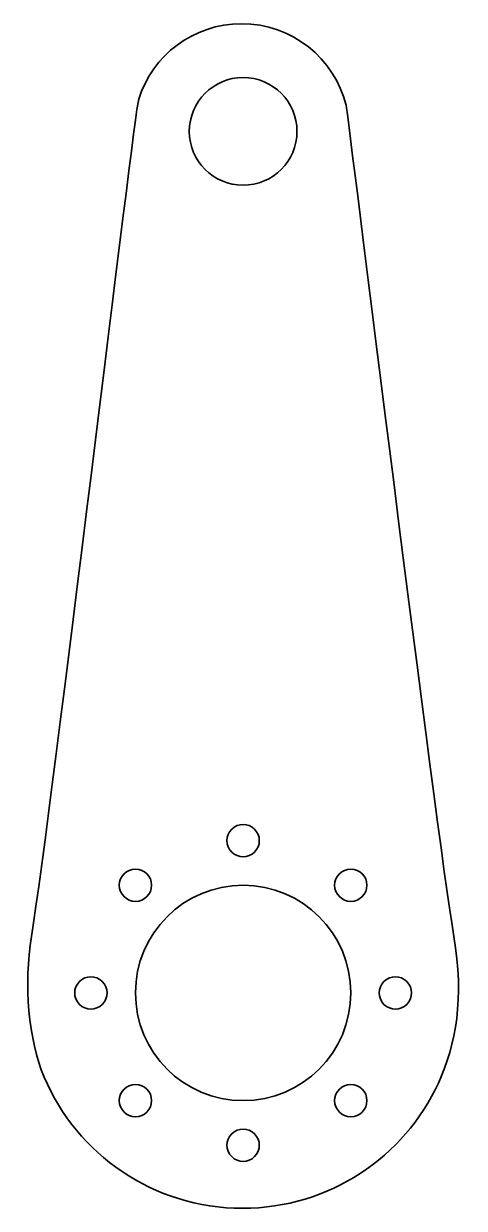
# Model space of a CAD drawing. Header units: inches. Extents: x 156 to 197, y -55 to 55.
import ezdxf

# ---------------------------------------------------------------- set-up
doc = ezdxf.new("R2010")
doc.units = ezdxf.units.IN
doc.header["$MEASUREMENT"] = 0
doc.layers.add('Ebene 1', color=7, linetype='Continuous')

# ---------------------------------------------------------------- blocks, each defined once
blk = doc.blocks.new('block 2')
at = {"layer": 'Ebene 1', "color": 179, "lineweight": 35, "true_color": 0x1c1c1b}
for points in [[(177.78, -21.92), (177.2, -22.5), (176.25, -22.5), (175.66, -21.92), (175.07, -21.33), (175.07, -20.38), (175.66, -19.8), (176.25, -19.21), (177.2, -19.21), (177.78, -19.8), (178.37, -20.38), (178.37, -21.33), (177.78, -21.92)], [(168.22, -25), (168.22, -25.83), (167.55, -26.5), (166.72, -26.5), (165.89, -26.5), (165.22, -25.83), (165.22, -25), (165.22, -24.17), (165.89, -23.5), (166.72, -23.5), (167.55, -23.5), (168.22, -24.17), (168.22, -25)], [(188.22, -25), (188.22, -25.83), (187.55, -26.5), (186.72, -26.5), (185.89, -26.5), (185.22, -25.83), (185.22, -25), (185.22, -24.17), (185.89, -23.5), (186.72, -23.5), (187.55, -23.5), (188.22, -24.17), (188.22, -25)], [(163.64, -36.06), (163.05, -36.65), (162.1, -36.65), (161.52, -36.06), (160.93, -35.47), (160.93, -34.53), (161.52, -33.94), (162.1, -33.35), (163.05, -33.35), (163.64, -33.94), (164.23, -34.53), (164.23, -35.47), (163.64, -36.06)], [(191.92, -36.06), (191.34, -36.65), (190.39, -36.65), (189.8, -36.06), (189.22, -35.47), (189.22, -34.53), (189.8, -33.94), (190.39, -33.35), (191.34, -33.35), (191.92, -33.94), (192.51, -34.53), (192.51, -35.47), (191.92, -36.06)], [(168.22, -45), (168.22, -45.83), (167.55, -46.5), (166.72, -46.5), (165.89, -46.5), (165.22, -45.83), (165.22, -45), (165.22, -44.17), (165.89, -43.5), (166.72, -43.5), (167.55, -43.5), (168.22, -44.17), (168.22, -45)], [(188.22, -45), (188.22, -45.83), (187.55, -46.5), (186.72, -46.5), (185.89, -46.5), (185.22, -45.83), (185.22, -45), (185.22, -44.17), (185.89, -43.5), (186.72, -43.5), (187.55, -43.5), (188.22, -44.17), (188.22, -45)], [(177.78, -50.2), (177.2, -50.79), (176.25, -50.79), (175.66, -50.2), (175.07, -49.62), (175.07, -48.67), (175.66, -48.08), (176.25, -47.5), (177.2, -47.5), (177.78, -48.08), (178.37, -48.67), (178.37, -49.62), (177.78, -50.2)]]:
    blk.add_open_spline(points, degree=3, knots=[0, 0, 0, 0, 1, 1, 1, 2, 2, 2, 3, 3, 3, 4, 4, 4, 4], dxfattribs=at)

msp = doc.modelspace()

# ---------------------------------------------------------------- linework, layer by layer
at = {"layer": 'Ebene 1', "color": 179, "lineweight": 35, "true_color": 0x1c1c1b}
for points, knots in [([(186.28, 47.43), (185.2, 51.78), (181.27, 55), (176.57, 55), (172.09, 55), (168.29, 52.05), (167.02, 47.99), (166.6, 46.65), (158.97, -17.93), (157.06, -29.75), (156.34, -34.2), (156.78, -39.38), (158.24, -42.82), (161.28, -49.98), (168.38, -55), (176.67, -55), (184.74, -55), (191.69, -50.23), (194.85, -43.37), (196.51, -39.77), (197.26, -35.49), (196.29, -29.75), (194.66, -20.18), (186.44, 46.79), (186.28, 47.43), (186.28, 47.43), (186.28, 47.43), (186.28, 47.43)], [0, 0, 0, 0, 1, 1, 1, 2, 2, 2, 3, 3, 3, 4, 4, 4, 5, 5, 5, 6, 6, 6, 7, 7, 7, 8, 8, 8, 9, 9, 9, 9]), ([(181.72, 45), (181.72, 47.76), (179.48, 50), (176.72, 50), (173.96, 50), (171.72, 47.76), (171.72, 45), (171.72, 42.24), (173.96, 40), (176.72, 40), (179.48, 40), (181.72, 42.24), (181.72, 45)], [0, 0, 0, 0, 1, 1, 1, 2, 2, 2, 3, 3, 3, 4, 4, 4, 4]), ([(186.72, -35), (186.72, -29.48), (182.24, -25), (176.72, -25), (171.2, -25), (166.72, -29.48), (166.72, -35), (166.72, -40.52), (171.2, -45), (176.72, -45), (182.24, -45), (186.72, -40.52), (186.72, -35)], [0, 0, 0, 0, 1, 1, 1, 2, 2, 2, 3, 3, 3, 4, 4, 4, 4])]:
    msp.add_open_spline(points, degree=3, knots=knots, dxfattribs=at)

# ---------------------------------------------------------------- block references
at = {"layer": 'Ebene 1'}
msp.add_blockref('block 2', (0, 0), dxfattribs=at)

doc.saveas('drawing.dxf')
